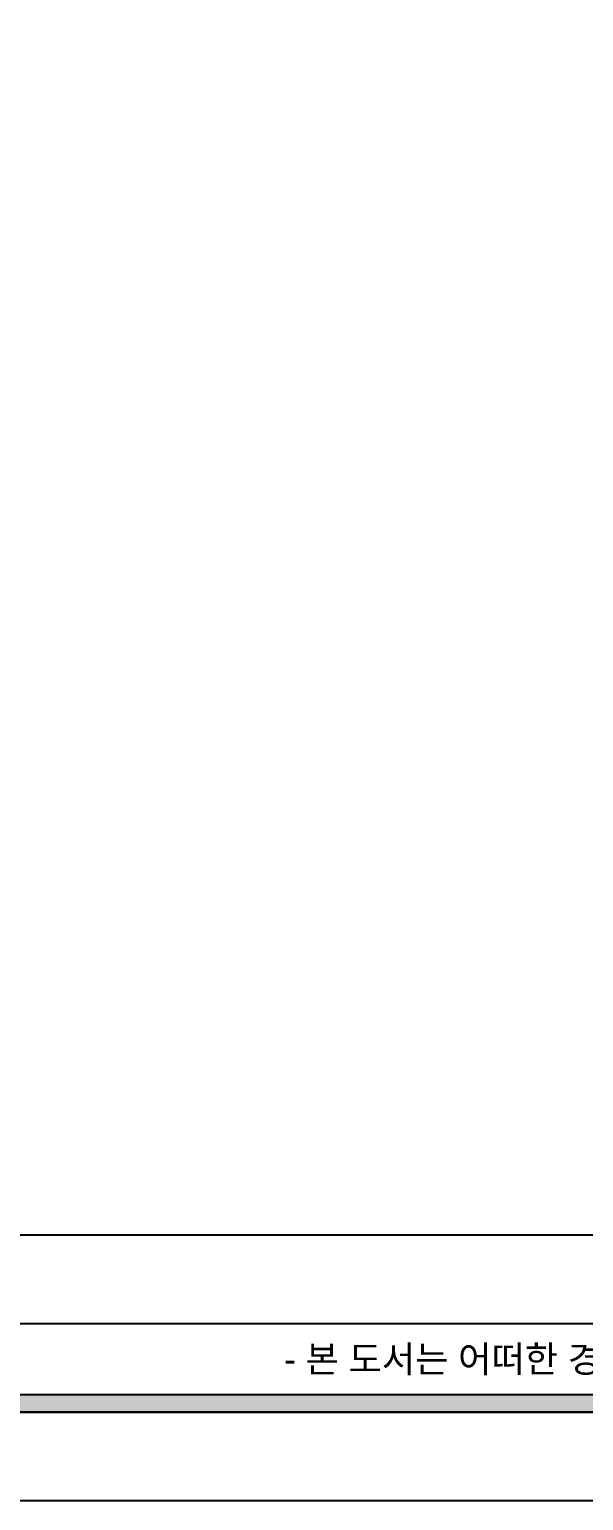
# Model space of a CAD drawing. Header units: millimetres. Extents: x 346859 to 753976, y -86090 to 5333.
# Drawn here: x 429710 to 431588, y -27949 to -22960 of the extents above; entities that cross this region are included whole.
import ezdxf
from ezdxf.enums import TextEntityAlignment as Align

# ---------------------------------------------------------------- set-up
doc = ezdxf.new("R2010")
doc.units = ezdxf.units.MM
doc.header["$LTSCALE"] = 60
doc.layers.add('FORM(YOURNAME)-1', color=1, linetype='Continuous')
doc.layers.add('FORM(YOURNAME)-11', color=1, linetype='Continuous')
doc.styles.add('YOURNAME', font='HY울릉도M.TTF')

# ---------------------------------------------------------------- blocks, each defined once
blk = doc.blocks.new('FORM-ELEVATION')
at = {"layer": 'FORM(YOURNAME)-11'}
h = blk.add_hatch(color=256, dxfattribs=at)
h.dxf.hatch_style = 1
h.paths.add_polyline_path([(-10309, 35708), (71691, 35708), (71691, 35508), (-10309, 35508)])
h.paths.add_polyline_path([(-10309, -21492), (71691, -21492), (71691, -21692), (-10309, -21692)])
at = {"layer": 'Defpoints', "color": 158}
blk.add_line((62481, -20692), (-10309, -20692), dxfattribs=at)
for points in [[(-10309, -21692), (71691, -21692), (71691, 35708), (-10309, 35708)], [(-8309, 33708), (61071, 33708), (61071, -19692), (-8309, -19692)]]:
    blk.add_lwpolyline(points, close=True, dxfattribs=at)
at = {"layer": 'FORM(YOURNAME)-11', "color": 250}
blk.add_lwpolyline([(-11309, -22692), (72691, -22692), (72691, 36708), (-11309, 36708)], close=True, dxfattribs=at)
at = {"layer": 'FORM(YOURNAME)-11'}
blk.add_lwpolyline([(-10309, -21492), (71691, -21492), (71691, -21692), (-10309, -21692)], close=True, dxfattribs=at)
at = {"layer": 'FORM(YOURNAME)-11', "color": 1, "style": 'YOURNAME'}
blk.add_text("- 본 도서는 어떠한 경우에도 무단으로 도용할 수 없으며 도용시 '지적재산권' 보호에 관한 법률에 의거, 법적 분쟁이 발생합니다.  또한 본 도서에 관한 모든 저작권은 당사에 있습니다. -", height=300, dxfattribs=at).set_placement((28146, -21092), align=Align.MIDDLE_CENTER)
at = {"layer": 'FORM(YOURNAME)-11', "color": 3, "style": 'YOURNAME'}
for tag, height, p in [('1', 450, (71041, -1219)), ('2', 450, (71041, -1863)), ('3', 450, (71041, -3150)), ('4', 450, (71041, -5081)), ('5', 515, (71041, -7398)), ('6', 515, (71041, -9650)), ('7', 515, (71041, -11903)), ('8', 515, (71041, -14155)), ('9', 515, (71041, -16408)), ('10', 515, (66791, -18596)), ('11', 515, (71041, -18660)), ('12', 515, (66791, -20848)), ('13', 515, (71041, -20848))]:
    blk.add_attdef(tag, text='', height=height, dxfattribs=at).set_placement(p, align=Align.MIDDLE_RIGHT)

msp = doc.modelspace()

# ---------------------------------------------------------------- block references
at = {"layer": 'FORM(YOURNAME)-1', "xscale": 0.3000000000000002, "yscale": 0.3000000000000002, "zscale": 0.3000000000000002}
msp.add_blockref('FORM-ELEVATION', (426691.3, -21141.9), dxfattribs=at)

doc.saveas('drawing.dxf')
